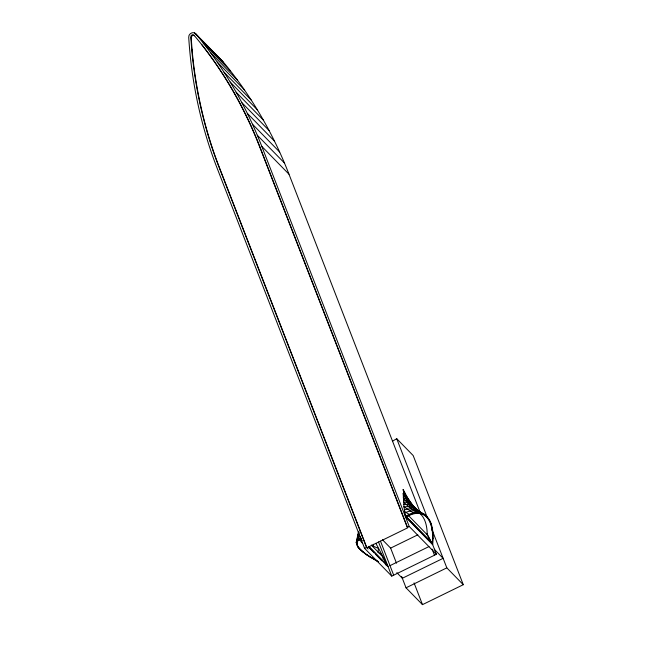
<?xml version="1.0" encoding="UTF-8"?>
<svg xmlns="http://www.w3.org/2000/svg" width="652" height="652" viewBox="0 0 652 652"><rect width="100%" height="100%" fill="white"/><g stroke="black" fill="none" stroke-linecap="round" stroke-linejoin="round"><path stroke-width="0.98" d="M436.408 554.281L409.228 526.482L261.802 146.398C246.04 105.673 223.791 67.433 195.82 33.871C193.318 30.872 188.289 33.733 188.721 37.343C191.484 82.079 200.914 126.439 217.157 168.24L364.574 548.316L391.754 576.123L436.408 554.281L432.708 544.746L405.528 516.938L403.987 506.775L403.18 493.654L405.943 495.716L415.291 508.69M405.829 516.661L432.382 543.401L432.659 538.919A57.612 25.868 -66.4 0 0 409.578 515.316L406.555 516.979L405.829 516.661L405.625 515.08M403.18 493.654C407.916 502.325 415.226 509.554 423.963 514.175C433.702 520.744 433.49 534.29 432.708 544.746L432.194 543.768M358.853 531.714L358.706 533.523L358.592 531.918M368.543 546.62L388.062 566.588L378.69 548.544L373.221 546.14L373.376 544.265M375.87 543.336L378.543 548.25L377.973 552.415M358.404 532.048L356.236 542.619L357.687 546.775L359.765 549.228L366.44 554.713L378.543 561.918M383.042 558.992L383.352 557.411M357.043 542.513L356.505 544.55M356.236 542.619L358.779 532.774L358.021 534.86L358.209 537.134M356.888 540.989L358.445 539.701L359.659 535.064L358.005 536.694L357.426 540.019M357.687 546.775L356.342 542.301L357.019 540.581L360.8 538.242L360.507 536.506M359.765 549.228L357.752 546.563M362.699 551.894L359.822 549.033M366.44 554.713L362.765 551.682M370.923 557.639L366.514 554.461M376.082 560.63L376.212 560.223M403.311 493.629L403.792 492.211L403.132 489.644L407.85 498.267M359.13 539.986L360.89 539.318L361.175 538.503M371.314 545.088L382.537 556.572L387.003 564.917L386.709 565.74L385.316 564.306M392.439 441.241L396.726 438.706L413.181 455.544L463.279 584.697L422.488 604.648L406.033 587.811L401.599 576.384M405.528 516.938C410.915 513.483 418.095 510.932 424.15 514.265M405.446 516.408C411.754 512.325 421.078 510.467 426.881 516.4M364.574 548.316L366.505 547.37L368.119 549.025M259.879 147.352L407.296 527.419L409.228 526.482M256.154 137.548A505.87 444.705 -44.3 0 1 260.254 147.76L407.687 527.818L366.889 547.77L219.471 167.703A505.87 444.705 -44.3 0 1 192.079 49.699M382.406 539.693L390.63 548.112L417.826 534.811M389.986 565.643L428.967 546.58M406.033 587.811L446.824 567.859L463.279 584.697M404.868 512.937C414.126 507.753 426.62 512.684 430.377 522.301M358.445 539.701L360.874 538.78L360.8 538.242M404.427 509.84C410.026 508.047 416.775 508.544 421.102 512.879C416.53 508.527 410.475 505.602 404.02 506.946M403.841 504.436C410.1 503.898 415.903 507.541 419.586 512.358M403.588 501.967C409.122 502.374 413.938 505.765 417.101 510.19M403.539 499.815C408.633 500.646 412.512 504.477 415.3 508.593M378.845 552.774L381.453 553.85M403.376 497.606L406.595 499.073L409.472 501.339L411.493 503.947M403.449 495.707L407.622 498.593L413.637 506.832M421.013 513.002C414.061 509.367 407.956 504.143 403.311 497.818M417.516 512.643L411.249 508.821L403.564 502.17M413.735 513.189L403.987 506.775M430.939 523.157L432.357 530.948M409.709 514.624L404.615 511.649M433.099 538.552L432.643 538.332L432.594 534.542M371.697 545.317L373.221 546.14M371.893 557.802L373.62 558.772M422.48 513.784L423.849 514.689M403.792 492.211L404.916 493.36M420.206 512.529L288.983 174.206C273.221 133.481 250.971 95.241 223 61.679L200.8 39.316M194.638 35.795C193.587 33.765 190.482 34.963 190.783 37.099L191.704 49.299A505.87 444.705 -44.3 0 0 219.105 167.303L366.505 547.37M195.225 33.309L223 61.679M194.524 32.902L198.705 37.18M206.285 45.493L207.686 46.92M212.56 51.916L215.347 54.76M203.245 43.048L230.425 70.856M210.392 52.453L237.572 80.261M217.271 62.087L244.451 89.894M224.076 72.274L251.256 100.082M230.18 82.013L257.369 109.821M236.203 92.282L263.384 120.09M241.933 102.747L269.113 130.555M247.361 113.399L274.541 141.207M252.479 124.23L279.667 152.038M257.295 135.233L284.476 163.041M261.802 146.398L288.983 174.206M408.242 515.357L427.182 534.738L431.648 543.075M406.555 516.979L432.382 543.401M434.208 549.196L443.124 558.324L402.333 578.275L396.848 572.66M368.853 546.352L387.003 564.917M360.89 539.318L362.284 540.744M368.567 547.175L374.15 552.888M375.544 554.314L381.827 560.736M409.472 501.339L405.943 495.716L403.132 489.644M427.052 533.792L430.858 541.168M408.185 498.772L410.198 502.611L409.741 501.429M396.726 438.706L427.41 517.802M431.787 529.106L446.824 567.859M432.121 549.163L434.476 555.227M414.053 582.904L422.488 604.648M390.63 548.112L396.481 563.198M380.483 541.144L393.686 575.178M378.502 541.951L391.754 576.123M192.087 49.691L191.175 37.49L192.389 35.314L194.28 35.461L201.973 44.858A505.87 444.705 -44.3 0 1 255.771 136.627M427.182 534.738L427.076 530.899A57.653 25.884 -66.4 0 0 418.405 512.578M201.59 44.458A505.87 444.705 -44.3 0 1 259.863 147.36M378.111 561.486A57.612 13.399 19.5 0 1 359.138 539.986M362.585 543.32A57.653 13.407 19.5 0 1 359.659 539.4"/></g></svg>
